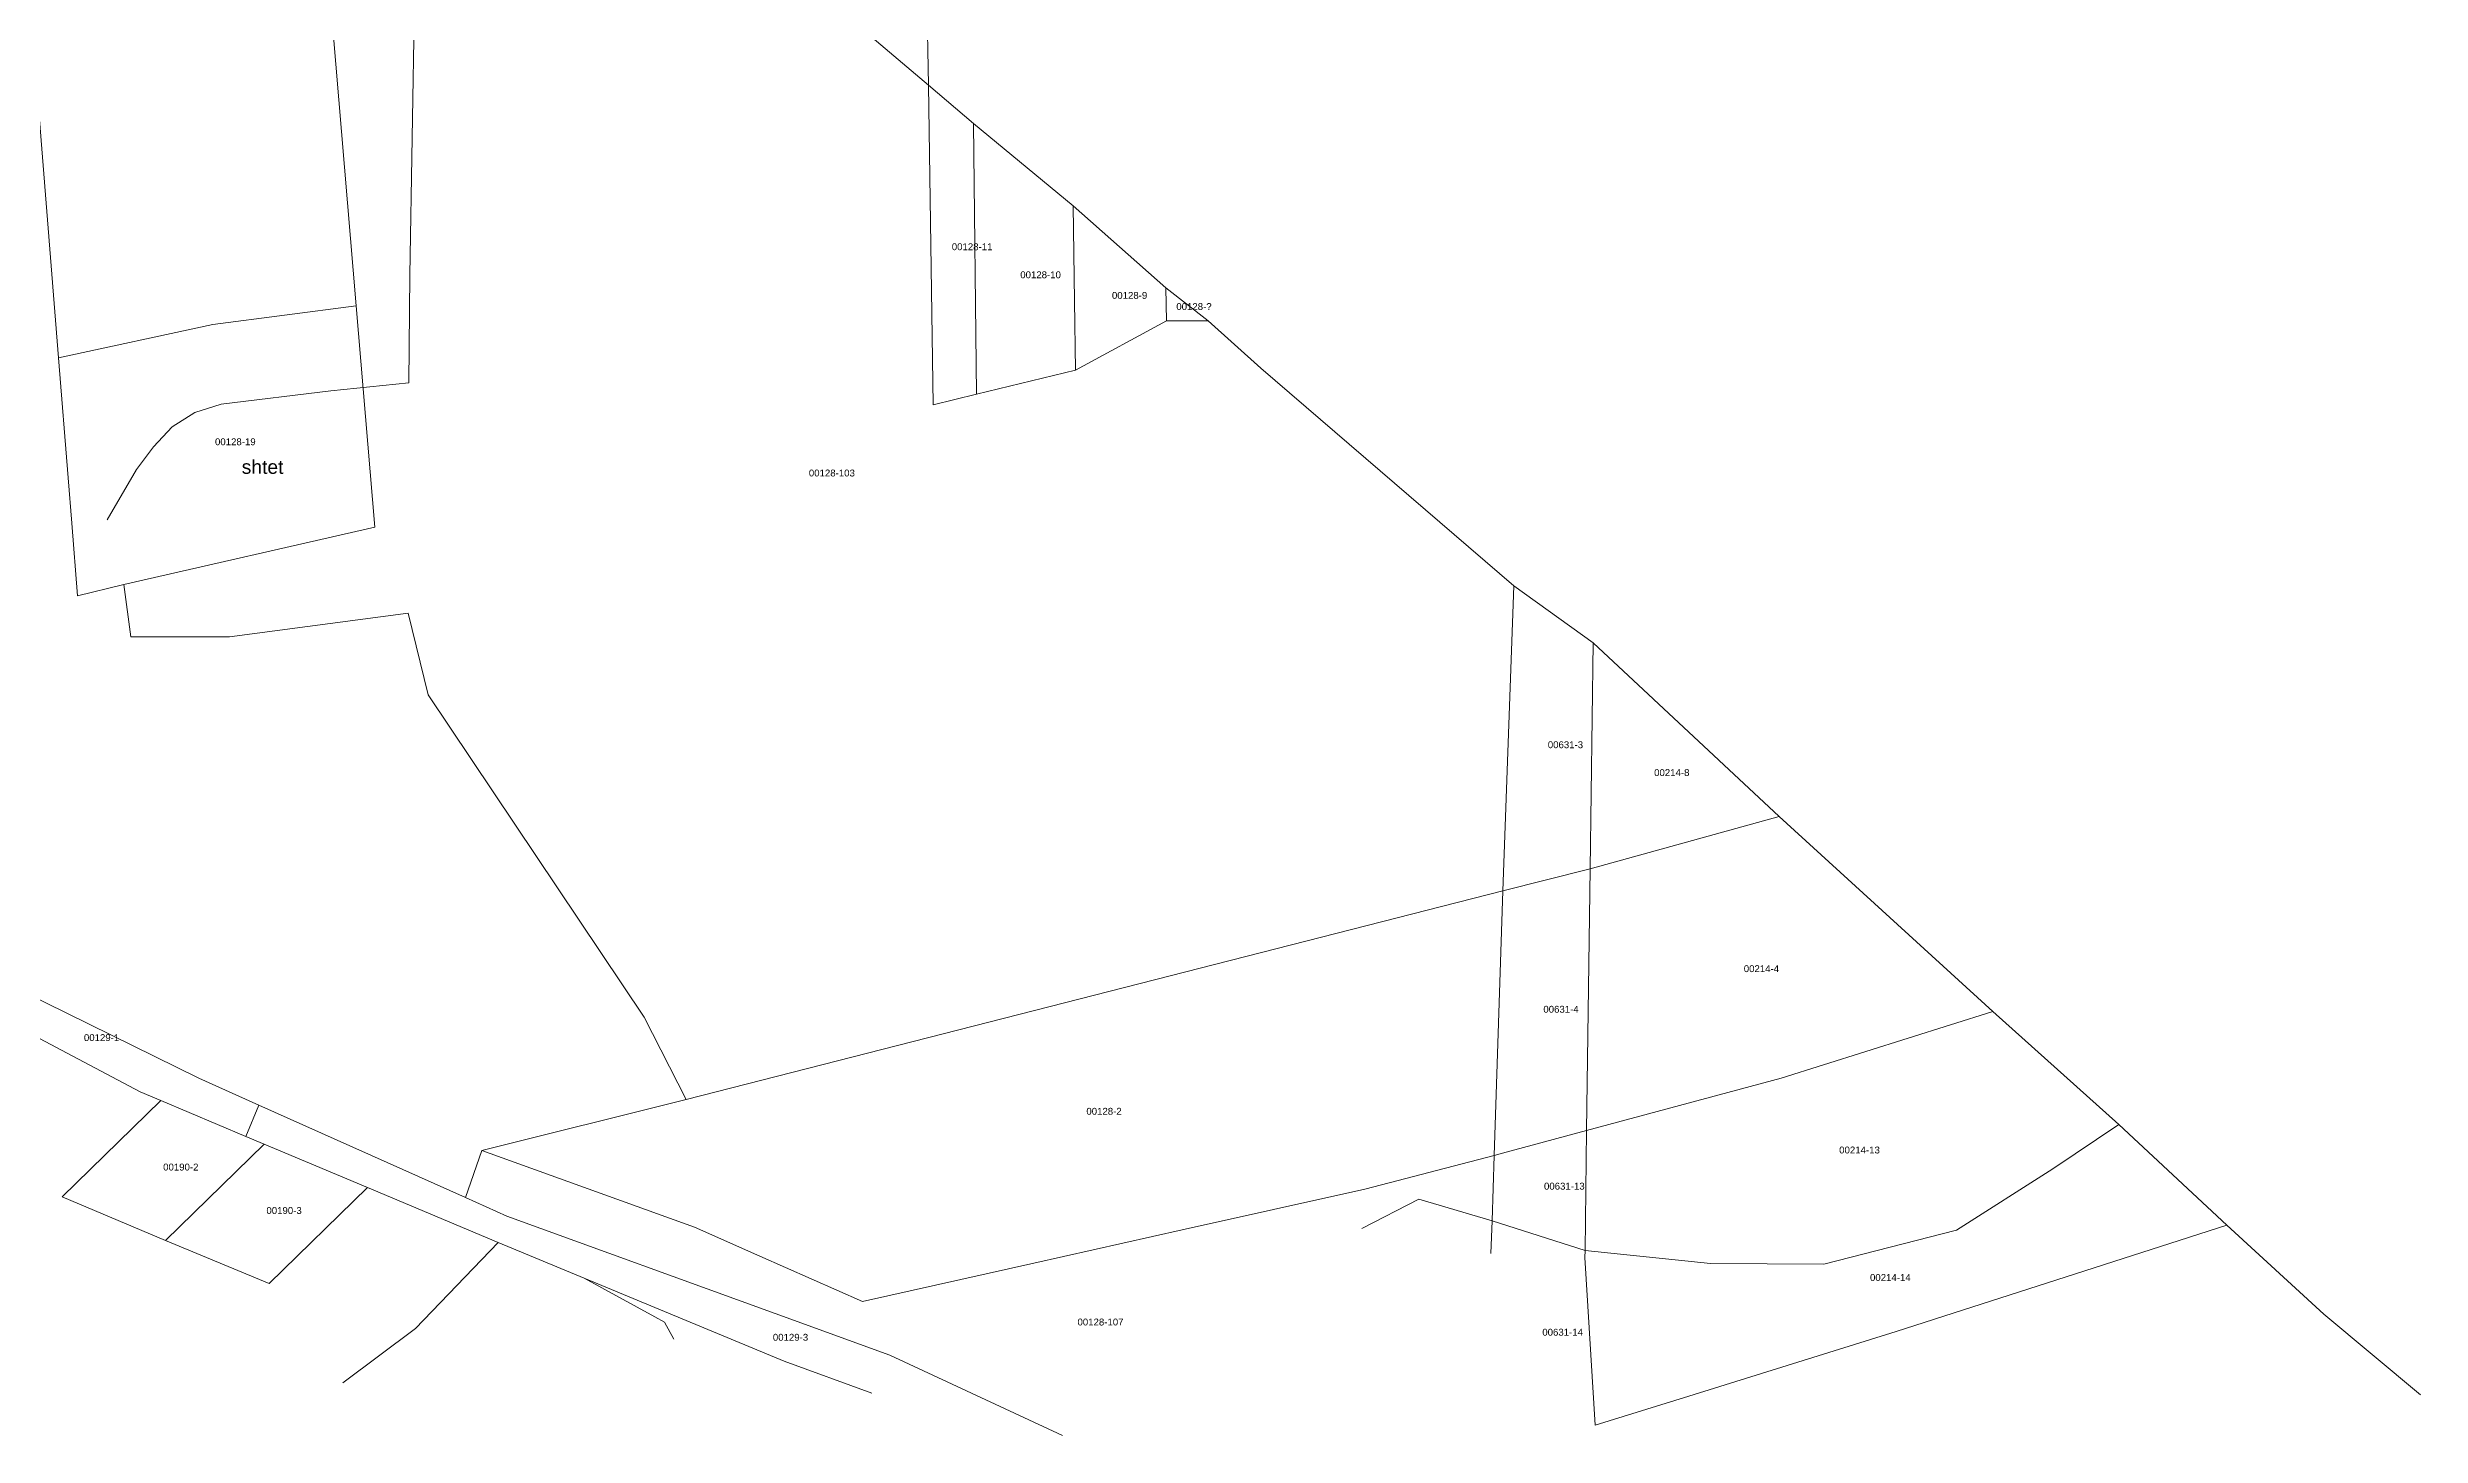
# Model space of a CAD drawing. Header units: metres. Extents: x 7516441 to 7517435, y 4691974 to 4693345.
# Drawn here: x 7516715.5 to 7517060, y 4691973.9 to 4692175.6 of the extents above; entities that cross this region are included whole.
import ezdxf

# ---------------------------------------------------------------- set-up
doc = ezdxf.new("R2010")
doc.units = ezdxf.units.M
for name, color, linetype, lineweight in [('Nr Parceles Baze', 7, 'Continuous', 0), ('Nr-Kojshi', 251, 'Continuous', 0), ('Parc-Kojshi', 251, 'Continuous', 0), ('Parcela Baze', 7, 'Continuous', 0), ('rrethoja', 3, 'Continuous', 0)]:
    doc.layers.add(name, color=color, linetype=linetype, lineweight=lineweight)
doc.styles.get("Standard").update_dxf_attribs({"font": 'arial.ttf'})

msp = doc.modelspace()

# ---------------------------------------------------------------- linework, layer by layer
at = {"layer": 'Parc-Kojshi'}
for points in [[(7516789.694, 4692215.612), (7516843.426, 4692170.084)], [(7516843.426, 4692170.084), (7516789.694, 4692215.612)], [(7516843.426, 4692170.084), (7516843.19, 4692182.83)], [(7516843.426, 4692170.084), (7516849.96, 4692164.51)], [(7516844.11, 4692123.66), (7516843.426, 4692170.084)], [(7516849.96, 4692164.51), (7516843.426, 4692170.084)], [(7516864.421, 4692152.553), (7516849.96, 4692164.51)], [(7516849.96, 4692164.51), (7516850.39, 4692125.19)], [(7516877.881, 4692140.645), (7516864.421, 4692152.553)], [(7516864.421, 4692152.553), (7516864.611, 4692138.774)], [(7516877.991, 4692135.833), (7516877.881, 4692140.645)], [(7516884.039, 4692135.864), (7516877.881, 4692140.645)], [(7516763.05, 4692105.91), (7516760.35, 4692138.04)], [(7516864.611, 4692138.774), (7516864.75, 4692128.674)], [(7516877.991, 4692135.833), (7516864.75, 4692128.674)], [(7516884.039, 4692135.864), (7516877.991, 4692135.833)], [(7516891.702, 4692128.962), (7516884.039, 4692135.864)], [(7516717.14, 4692130.48), (7516718.54, 4692113.07)], [(7516864.75, 4692128.674), (7516850.39, 4692125.19)], [(7516928.398, 4692097.369), (7516891.702, 4692128.962)], [(7516850.39, 4692125.19), (7516844.11, 4692123.66)], [(7516718.54, 4692113.07), (7516719.07, 4692106.46)], [(7516719.07, 4692106.46), (7516719.91, 4692095.92)], [(7516726.6, 4692097.58), (7516763.05, 4692105.91)], [(7516719.91, 4692095.92), (7516726.6, 4692097.58)], [(7516727.64, 4692089.95), (7516726.6, 4692097.58)], [(7516926.82, 4692053.06), (7516928.398, 4692097.369)], [(7516939.908, 4692089.064), (7516928.398, 4692097.369)], [(7516767.88, 4692093.41), (7516741.94, 4692089.95)], [(7516770.78, 4692081.51), (7516767.88, 4692093.41)], [(7516741.94, 4692089.95), (7516727.64, 4692089.95)], [(7516939.908, 4692089.064), (7516939.48, 4692056.28)], [(7516966.94, 4692063.88), (7516939.908, 4692089.064)], [(7516802.17, 4692034.73), (7516770.78, 4692081.51)], [(7516966.94, 4692063.88), (7516939.48, 4692056.28)], [(7516997.97, 4692035.52), (7516966.94, 4692063.88)], [(7516939.48, 4692056.28), (7516926.82, 4692053.06)], [(7516939.48, 4692056.28), (7516938.97, 4692018.24)], [(7516926.82, 4692053.06), (7516808.24, 4692022.77)], [(7516925.55, 4692014.62), (7516926.82, 4692053.06)], [(7516699.224, 4692044.704), (7516737.516, 4692025.848)], [(7516728.971, 4692023.857), (7516712.722, 4692032.469)], [(7516808.24, 4692022.77), (7516802.17, 4692034.73)], [(7516997.97, 4692035.52), (7516967.2, 4692025.88)], [(7517016.24, 4692019.14), (7516997.97, 4692035.52)], [(7516737.516, 4692025.848), (7516746.23, 4692021.94)], [(7516967.2, 4692025.88), (7516938.97, 4692018.24)], [(7516731.971, 4692022.594), (7516717.685, 4692008.629)], [(7516728.971, 4692023.857), (7516731.971, 4692022.594)], [(7516731.971, 4692022.594), (7516744.32, 4692017.4)], [(7516744.32, 4692017.4), (7516746.23, 4692021.94)], [(7516746.23, 4692021.94), (7516776.2, 4692008.52)], [(7516808.24, 4692022.77), (7516778.6, 4692015.36)], [(7517016.24, 4692019.14), (7517006.67, 4692012.7)], [(7517031.92, 4692004.49), (7517016.24, 4692019.14)], [(7516746.971, 4692016.281), (7516732.642, 4692002.274)], [(7516744.32, 4692017.4), (7516746.971, 4692016.281)], [(7516746.971, 4692016.281), (7516761.971, 4692009.968)], [(7516776.2, 4692008.52), (7516778.6, 4692015.36)], [(7516778.6, 4692015.36), (7516809.46, 4692004.21)], [(7516926.76, 4692014.94), (7516925.55, 4692014.62)], [(7516938.97, 4692018.24), (7516926.76, 4692014.94)], [(7516938.97, 4692018.24), (7516938.74, 4692000.83)], [(7516925.55, 4692014.62), (7516906.79, 4692009.72)], [(7516925.25, 4692005.13), (7516925.55, 4692014.62)], [(7517006.67, 4692012.7), (7516992.67, 4692003.77)], [(7516717.685, 4692008.629), (7516732.642, 4692002.274)], [(7516747.693, 4691996.01), (7516761.971, 4692009.968)], [(7516761.971, 4692009.968), (7516780.963, 4692001.975)], [(7516776.2, 4692008.52), (7516782.222, 4692005.826)], [(7516906.79, 4692009.72), (7516880.26, 4692003.83)], [(7516914.64, 4692008.27), (7516906.34, 4692004)], [(7516925.25, 4692005.13), (7516914.64, 4692008.27)], [(7516782.222, 4692005.826), (7516821.179, 4691991.659)], [(7516925.09, 4692000.378), (7516925.25, 4692005.13)], [(7516938.74, 4692000.83), (7516925.25, 4692005.13)], [(7516732.642, 4692002.274), (7516747.693, 4691996.01)], [(7516768.975, 4691989.514), (7516780.963, 4692001.975)], [(7516780.963, 4692001.975), (7516793.42, 4691996.81)], [(7516809.46, 4692004.21), (7516818.95, 4692000)], [(7516880.26, 4692003.83), (7516858.73, 4691998.99)], [(7516992.67, 4692003.77), (7516973.41, 4691998.86)], [(7517031.92, 4692004.49), (7516983.89, 4691989.06)], [(7517046.021, 4691991.602), (7517031.92, 4692004.49)], [(7516818.95, 4692000), (7516833.83, 4691993.4)], [(7516858.73, 4691998.99), (7516833.83, 4691993.4)], [(7516938.74, 4692000.83), (7516938.73, 4691999.786)], [(7516938.73, 4691999.786), (7516940.212, 4691975.454)], [(7516956.94, 4691998.95), (7516938.74, 4692000.83)], [(7516973.41, 4691998.86), (7516956.94, 4691998.95)], [(7516793.42, 4691996.81), (7516822.48, 4691984.768)], [(7516803.7, 4691991.19), (7516793.42, 4691996.81)], [(7516805.12, 4691990.41), (7516803.7, 4691991.19)], [(7516837.813, 4691985.61), (7516821.179, 4691991.659)], [(7517060.04, 4691979.86), (7517046.021, 4691991.602)], [(7516758.402, 4691981.585), (7516768.975, 4691989.514)], [(7516806.44, 4691987.93), (7516805.12, 4691990.41)], [(7516983.89, 4691989.06), (7516953.8, 4691979.67)], [(7516822.48, 4691984.768), (7516835.197, 4691980.093)], [(7516837.813, 4691985.61), (7516862.888, 4691973.946)], [(7516953.8, 4691979.67), (7516940.212, 4691975.454)]]:
    msp.add_lwpolyline(points, dxfattribs=at)
at = {"layer": 'Parcela Baze', "flags": 128}
msp.add_lwpolyline([(7516751.06, 4692248.59), (7516735.21, 4692261.76), (7516704.59, 4692287.19), (7516717.14, 4692130.48), (7516739.53, 4692135.32), (7516760.35, 4692138.04)], close=True, dxfattribs=at)
at = {"layer": 'rrethoja', "elevation": 620.789, "flags": 128}
msp.add_lwpolyline([(7516724.174, 4692106.973), (7516728.456, 4692114.285), (7516730.929, 4692117.541), (7516733.632, 4692120.439), (7516736.915, 4692122.549), (7516740.733, 4692123.767), (7516756.647, 4692125.675), (7516767.971, 4692126.841), (7516768.151, 4692142.469), (7516768.818, 4692182.389), (7516768.818, 4692186.472), (7516761.887, 4692229.941), (7516760.533, 4692240.581), (7516755.953, 4692277.24), (7516751.874, 4692289.892)], dxfattribs=at)

# ---------------------------------------------------------------- texts
at = {"layer": 'Nr Parceles Baze'}
msp.add_text('shtet', height=2, dxfattribs=at).set_placement((7516743.729, 4692113.635))
at = {"layer": 'Nr-Kojshi'}
for s, p in [('00128-11', (7516846.813, 4692146.114)), ('00128-10', (7516856.754, 4692142.042)), ('00128-9', (7516870.064, 4692139.051)), ('00128-?', (7516879.409, 4692137.427)), ('00128-19', (7516739.849, 4692117.786)), ('00128-103', (7516826.064, 4692113.252)), ('00631-3', (7516933.34, 4692073.783)), ('00214-8', (7516948.776, 4692069.741)), ('00214-4', (7516961.788, 4692041.261)), ('00631-4', (7516932.695, 4692035.362)), ('00129-1', (7516720.818, 4692031.244)), ('00128-2', (7516866.353, 4692020.544)), ('00214-13', (7516975.643, 4692014.922)), ('00190-2', (7516732.321, 4692012.443)), ('00631-13', (7516932.787, 4692009.668)), ('00190-3', (7516747.315, 4692006.135)), ('00214-14', (7516980.116, 4691996.402)), ('00128-107', (7516865.061, 4691989.938)), ('00129-3', (7516820.838, 4691987.72)), ('00631-14', (7516932.541, 4691988.454))]:
    msp.add_text(s, height=1, dxfattribs=at).set_placement(p)

doc.saveas('drawing.dxf')
